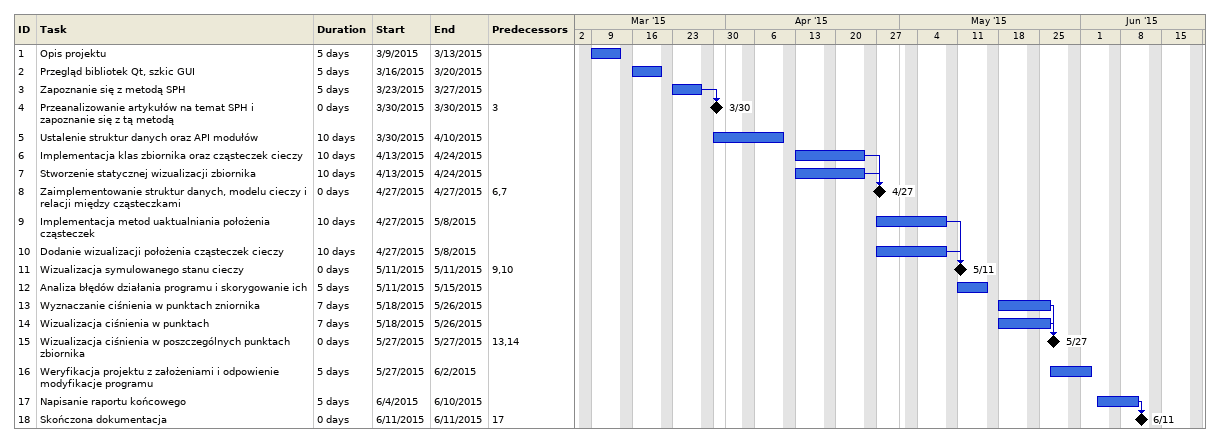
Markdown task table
| ID | Task | Duration | Start | Finish | Predecessors |
|---|---|---|---|---|---|
| 1 | Opis projektu | 5d | 2015-03-09 | 2015-03-13 |  |
| 2 | Przegląd bibliotek Qt, szkic GUI | 5d | 2015-03-16 | 2015-03-20 |  |
| 3 | Zapoznanie się z metodą SPH | 5d | 2015-03-23 | 2015-03-27 |  |
| 4 | Przeanalizowanie artykułów na temat SPH i zapoznanie się z tą metodą | 0d | 2015-03-30 | 2015-03-30 | 3 |
| 5 | Ustalenie struktur danych oraz API modułów | 10d | 2015-03-30 | 2015-04-10 |  |
| 6 | Implementacja klas zbiornika oraz cząsteczek cieczy | 10d | 2015-04-13 | 2015-04-24 |  |
| 7 | Stworzenie statycznej wizualizacji zbiornika | 10d | 2015-04-13 | 2015-04-24 |  |
| 8 | Zaimplementowanie struktur danych, modelu cieczy i relacji między cząsteczkami | 0d | 2015-04-27 | 2015-04-27 | 6, 7 |
| 9 | Implementacja metod uaktualniania położenia cząsteczek | 10d | 2015-04-27 | 2015-05-08 |  |
| 10 | Dodanie wizualizacji położenia cząsteczek cieczy | 10d | 2015-04-27 | 2015-05-08 |  |
| 11 | Wizualizacja symulowanego stanu cieczy | 0d | 2015-05-11 | 2015-05-11 | 9, 10 |
| 12 | Analiza błędów działania programu i skorygowanie ich | 5d | 2015-05-11 | 2015-05-15 |  |
| 13 | Wyznaczanie ciśnienia w punktach zniornika | 7d | 2015-05-18 | 2015-05-26 |  |
| 14 | Wizualizacja ciśnienia w punktach | 7d | 2015-05-18 | 2015-05-26 |  |
| 15 | Wizualizacja ciśnienia w poszczególnych punktach zbiornika | 0d | 2015-05-27 | 2015-05-27 | 13, 14 |
| 16 | Weryfikacja projektu z założeniami i odpowienie modyfikacje programu | 5d | 2015-05-27 | 2015-06-02 |  |
| 17 | Napisanie raportu końcowego | 5d | 2015-06-04 | 2015-06-10 |  |
| 18 | Skończona dokumentacja | 0d | 2015-06-11 | 2015-06-11 | 17 |
